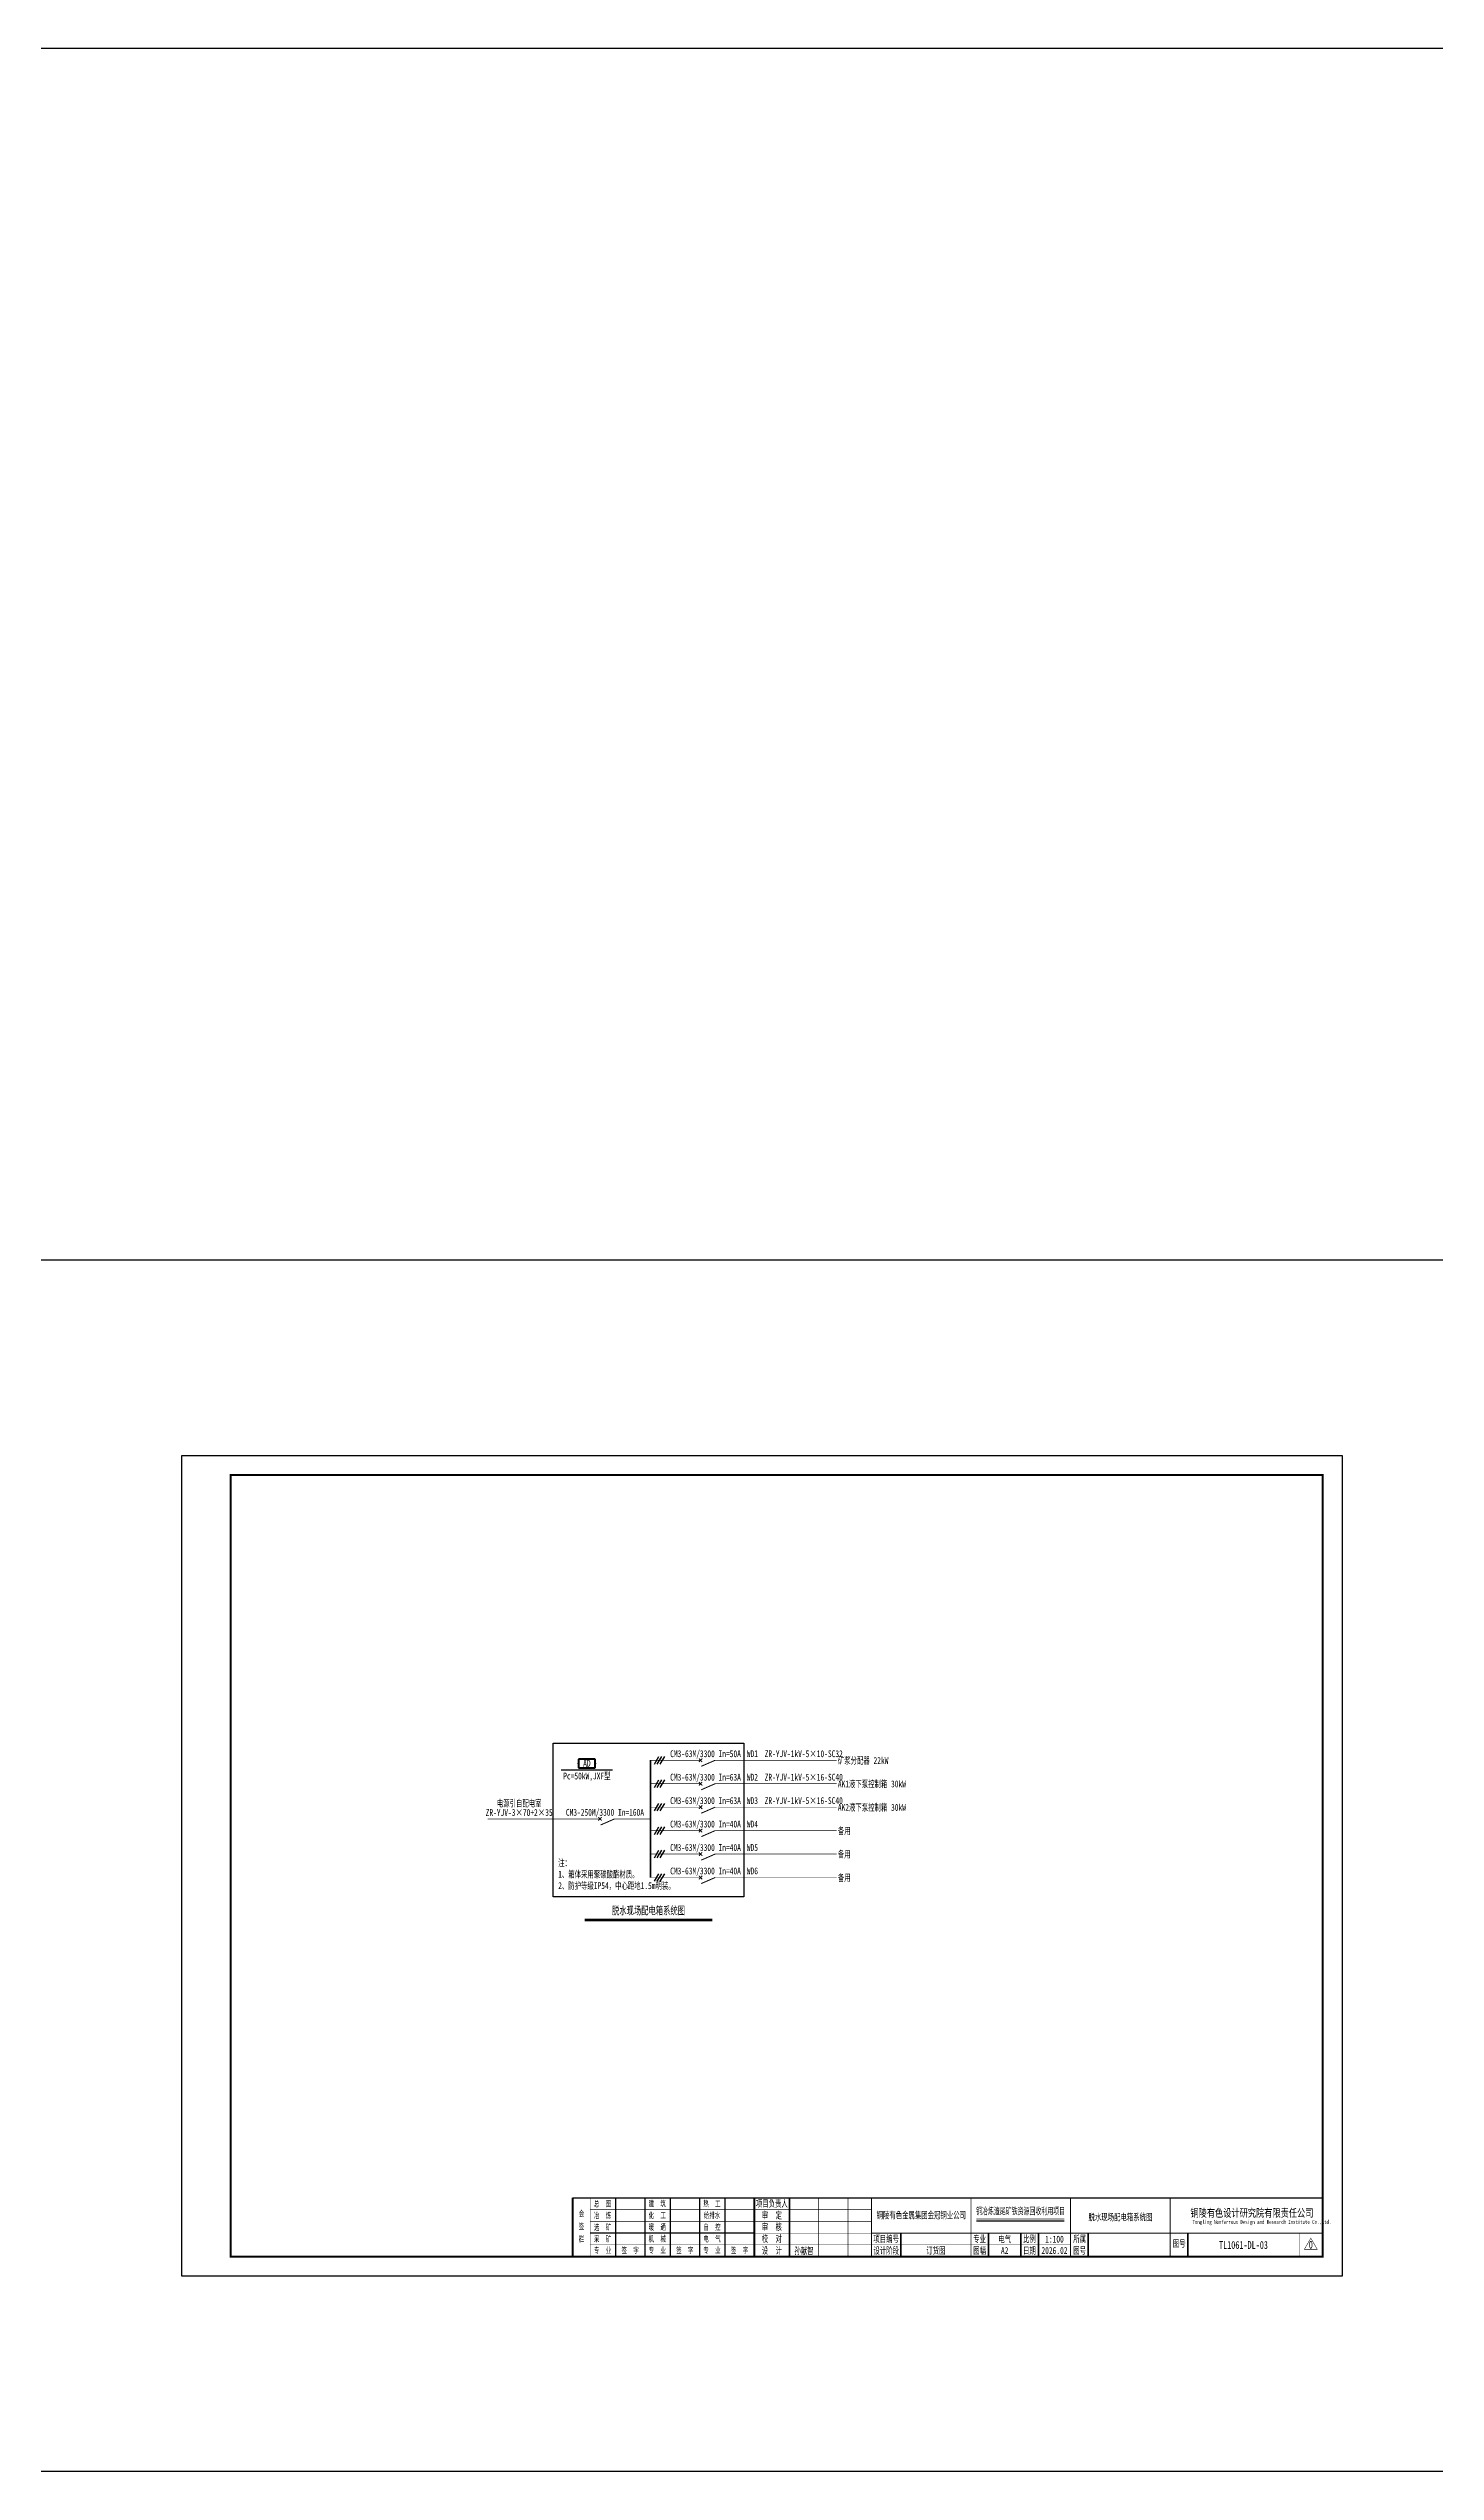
# Model space of a CAD drawing. Header units: millimetres. Extents: x 401220 to 2750366, y -101310 to 943175.
# Drawn here: x 575992 to 647008, y 309391 to 433391 of the extents above; entities that cross this region are included whole.
import ezdxf
from ezdxf.enums import TextEntityAlignment as Align

# ---------------------------------------------------------------- set-up
doc = ezdxf.new("R2010")
doc.units = ezdxf.units.MM
for name, color, linetype, lineweight in [('CAXA0层', 7, 'Continuous', 25), ('SW', 8, 'Continuous', 20), ('TEXT', 4, 'Continuous', 0)]:
    doc.layers.add(name, color=color, linetype=linetype, lineweight=lineweight)
for name, color, linetype in [('图框', 7, 'Continuous'), ('照明平面导线层', 3, 'Continuous'), ('照明平面设备层', 1, 'Continuous'), ('高低压系统', 4, 'Continuous')]:
    doc.layers.add(name, color=color, linetype=linetype)
doc.styles.add('HZ', font='simsun.ttf', dxfattribs={"width": 0.75})
doc.styles.add('标准', font='NSimSun.ttf', dxfattribs={"width": 0.667})

# ---------------------------------------------------------------- blocks, each defined once
blk = doc.blocks.new('3')
at = {"layer": 'TEXT', "color": 7, "lineweight": 25, "style": 'HZ', "width": 0.75}
for s, height, p in [('铜陵有色设计研究院有限责任公司', 400, (221501, 249018)), ('Tongling Nonferrous Design and Research Institute Co.,Ltd.', 200, (221613, 248659))]:
    blk.add_text(s, height=height, dxfattribs=at).set_placement(p)
blk = doc.blocks.new('铜陵有色图签02')
at = {"layer": '图框', "linetype": 'Continuous', "lineweight": 50}
for p, q in [((-38401, 3003), (-38401, 1)), ((-29100, 3001), (-29100, 0))]:
    blk.add_line(p, q, dxfattribs=at)
at = {"layer": '图框', "color": 7, "linetype": 'Continuous', "lineweight": 25}
for p, q in [((-36201, 3010), (-36201, 9)), ((-34701, 3010), (-34701, 9)), ((-33401, 3017), (-33401, 16)), ((-31901, 3017), (-31901, 16)), ((-30601, 3017), (-30601, 16)), ((-29100, 1201), (-37501, 1201))]:
    blk.add_line(p, q, dxfattribs=at)
at = {"layer": '图框', "color": 7, "linetype": 'Continuous', "lineweight": 35}
for p, q in [((-27300, 3001), (-27300, 1)), ((-21600, 1197), (-21600, -3)), ((-17100, 1200), (-17100, 0)), ((-15450, 0), (-15450, 1200)), ((-14550, 1200), (-14550, 0)), ((-12000, 1201), (-12000, 1)), ((-6900, 1202), (-6900, 2))]:
    blk.add_line(p, q, dxfattribs=at)
at = {"layer": '图框', "lineweight": 25}
blk.add_line((-17723, 1830), (-13223, 1830), dxfattribs=at)
at = {"layer": '图框', "lineweight": 70, "const_width": 70}
blk.add_lwpolyline([(-17980, 3001), (0, 3001), (-38401, 3001)], dxfattribs=at)
at = {"layer": '图框', "color": 7, "linetype": 'Continuous', "lineweight": 25, "const_width": 25}
for points in [[(-37501, 3000), (-37501, 0)], [(-25800, 3001), (-25800, 1)], [(-24300, 3001), (-24300, 1)], [(-23100, 2401), (-37501, 2401)], [(-23100, 1801), (-37501, 1801)], [(-12900, 600), (-18000, 600), (-37501, 600)], [(-23100, 1201), (-29100, 1201)], [(-602, 943), (-932, 371), (-272, 371), (-602, 943)]]:
    blk.add_lwpolyline(points, dxfattribs=at)
at = {"layer": '图框', "linetype": 'Continuous', "lineweight": 50, "const_width": 50}
for points in [[(-23100, 3001), (-23100, 1)], [(-18000, 3000), (-18000, 0)]]:
    blk.add_lwpolyline(points, dxfattribs=at)
at = {"layer": '图框', "lineweight": 50, "const_width": 50}
for points in [[(-12900, 3001), (-12900, 1)], [(-7800, 3001), (-7800, 1)], [(0, 3000), (0, 0)], [(-23100, 1200), (0, 1200)]]:
    blk.add_lwpolyline(points, dxfattribs=at)
at = {"layer": '图框', "lineweight": 25, "const_width": 35}
blk.add_lwpolyline([(-17723, 1930), (-13223, 1930)], dxfattribs=at)
at = {"layer": '图框', "linetype": 'Continuous', "lineweight": 70, "const_width": 70}
blk.add_lwpolyline([(-38401, 1), (0, 0)], dxfattribs=at)
at = {"layer": '图框', "color": 7, "linetype": 'Continuous', "lineweight": 35, "const_width": 25}
blk.add_lwpolyline([(-1200, 1201), (-1200, 0)], dxfattribs=at)
at = {"layer": '图框', "lineweight": 25}
blk.add_blockref('3', (-228268, -246986), dxfattribs=at)
at = {"layer": 'TEXT', "color": 7, "lineweight": 25, "style": '标准', "width": 0.667}
for s, height, p in [('总  图', 300, (-36862, 2555)), ('建  筑', 300, (-34062, 2562)), ('热  工', 300, (-31262, 2562)), ('项目负责人', 350, (-28197, 2541)), ('签', 300, (-37942, 1404)), ('会', 300, (-37942, 2054)), ('冶  炼', 300, (-36862, 1955)), ('选  矿', 300, (-36862, 1355)), ('化  工', 300, (-34062, 1962)), ('暖  通', 300, (-34062, 1362)), ('给排水', 300, (-31262, 1962)), ('自  控', 300, (-31262, 1362)), ('审  定', 350, (-28197, 1941)), ('审  核', 350, (-28197, 1341)), ('栏', 300, (-37942, 754)), ('采  矿', 300, (-36862, 754)), ('专  业', 300, (-36862, 170)), ('签  字', 300, (-35449, 170)), ('机  械', 300, (-34062, 761)), ('专  业', 300, (-34062, 177)), ('签  字', 300, (-32649, 177)), ('专  业', 300, (-31262, 177)), ('电  气', 300, (-31262, 761)), ('签  字', 300, (-29849, 177)), ('校  对', 350, (-28197, 741)), ('设  计', 350, (-28197, 139)), ('项目编号', 350, (-22343, 730)), ('设计阶段', 350, (-22343, 130)), ('专业', 350, (-17559, 730)), ('图幅', 350, (-17559, 130)), ('比例', 350, (-15009, 730)), ('日期', 350, (-15009, 130)), ('所属', 350, (-12438, 730)), ('图号', 350, (-12438, 130)), ('图号', 350, (-7339, 495))]:
    blk.add_text(s, height=height, dxfattribs=at).set_placement(p, align=Align.CENTER)
blk = doc.blocks.new('DYDQ0201')
at = {"color": 0}
for points, const_width in [([(0, 0), (0, -3.8)], 0.3), ([(0, -11.2), (-3.1, -4.1)], 0.5), ([(0.9, -4.6), (-0.9, -2.9)], 0.5), ([(-0.9, -4.6), (0.9, -2.9)], 0.5), ([(0, -11.2), (0, -15)], 0.3)]:
    blk.add_lwpolyline(points, dxfattribs=dict(at, const_width=const_width))
blk = doc.blocks.new('PLA1')
at = {"color": 0, "linetype": 'ByBlock', "lineweight": -2}
for p, q in [((-500, 500), (-500, 0)), ((500, 500), (-500, 500)), ((-500, 0), (500, 0)), ((500, 0), (500, 500))]:
    blk.add_line(p, q, dxfattribs=at)
for p in [(-500, 250), (0, 500), (0, 0), (500, 250)]:
    blk.add_point(p, dxfattribs=at)

msp = doc.modelspace()

# ---------------------------------------------------------------- linework, layer by layer
at = {"color": 3}
for p, q in [((930455.5, 433391.2), (401219.7, 433391.2)), ((930455.5, 371391.2), (401219.7, 371391.2)), ((930455.5, 309391.2), (401219.7, 309391.2))]:
    msp.add_line(p, q, dxfattribs=at)
at = {"color": 0, "lineweight": -3, "ltscale": 100}
for p, q in [((601834.5, 346662.2), (611594.8, 346662.2)), ((601834.5, 338809.4), (601834.5, 346662.2)), ((611594.8, 346662.2), (611594.8, 338809.4)), ((611594.8, 338809.4), (601834.5, 338809.4))]:
    msp.add_line(p, q, dxfattribs=at)
at = {"layer": 'CAXA0层', "color": 0, "linetype": 'Continuous', "lineweight": 30}
msp.add_line((602248.4, 345297.7), (604868.3, 345297.7), dxfattribs=at)
at = {"layer": 'CAXA0层', "color": 2, "linetype": 'Continuous', "lineweight": 40}
msp.add_line((603461.5, 337644.4), (609967.8, 337644.4), dxfattribs=at)
at = {"layer": 'CAXA0层', "color": 2, "linetype": 'Continuous', "lineweight": 0}
msp.add_line((603461.5, 337578.9), (609967.8, 337578.9), dxfattribs=at)
at = {"layer": '图框', "linetype": 'Continuous', "lineweight": 100, "const_width": 100}
msp.add_lwpolyline([(585324.2, 320391.2), (641224.2, 320391.2), (641224.2, 360391.2), (585324.2, 360391.2)], close=True, dxfattribs=at)
at = {"layer": '照明平面导线层', "color": 2, "linetype": 'ByBlock', "lineweight": 25, "ltscale": 100}
for p, q in [((607013.6, 345595.4), (607245.4, 345984.9)), ((607164.6, 345595.4), (607396.4, 345984.9)), ((607315.6, 345595.4), (607547.4, 345984.9)), ((607013.6, 344395.4), (607245.4, 344784.9)), ((607164.6, 344395.4), (607396.4, 344784.9)), ((607315.6, 344395.4), (607547.4, 344784.9)), ((607013.6, 343195.4), (607245.4, 343584.9)), ((607164.6, 343195.4), (607396.4, 343584.9)), ((607315.6, 343195.4), (607547.4, 343584.9)), ((607013.6, 341995.4), (607245.4, 342384.9)), ((607164.6, 341995.4), (607396.4, 342384.9)), ((607315.6, 341995.4), (607547.4, 342384.9)), ((607013.6, 340795.4), (607245.4, 341184.9)), ((607164.6, 340795.4), (607396.4, 341184.9)), ((607315.6, 340795.4), (607547.4, 341184.9)), ((607013.6, 339595.4), (607245.4, 339984.9)), ((607164.6, 339595.4), (607396.4, 339984.9)), ((607315.6, 339595.4), (607547.4, 339984.9))]:
    msp.add_line(p, q, dxfattribs=at)
at = {"layer": '照明平面设备层', "color": 0, "lineweight": -3, "ltscale": 100}
msp.add_lwpolyline([(582824.2, 361391.2), (642224.2, 361391.2), (642224.2, 319391.2), (582824.2, 319391.2)], close=True, dxfattribs=at)
at = {"layer": '照明平面设备层', "color": 130, "lineweight": -3, "const_width": 30}
for points in [[(606809.8, 345790.2), (609004.2, 345790.2)], [(610504.2, 345790.2), (616350.8, 345790.2)], [(606809.8, 344590.2), (609004.2, 344590.2)], [(610504.2, 344590.2), (616350.8, 344590.2)], [(598476.5, 342790.2), (604155.7, 342790.2)], [(605355.7, 342790.2), (606809.8, 342790.2)], [(606809.8, 343390.2), (609004.2, 343390.2)], [(610504.2, 343390.2), (616350.8, 343390.2)], [(606809.8, 342190.2), (609004.2, 342190.2)], [(606809.8, 340990.2), (609004.2, 340990.2)], [(610504.2, 342190.2), (616350.8, 342190.2)], [(610504.2, 340990.2), (616350.8, 340990.2)], [(606809.8, 339790.2), (609004.2, 339790.2)], [(610504.2, 339790.2), (616350.8, 339790.2)]]:
    msp.add_lwpolyline(points, dxfattribs=at)
at = {"layer": '高低压系统', "color": 3, "lineweight": 35}
msp.add_line((606809.8, 339790.2), (606809.8, 345790.2), dxfattribs=at)

# ---------------------------------------------------------------- block references
at = {"layer": '图框', "lineweight": 25}
msp.add_blockref('铜陵有色图签02', (641224.2, 320391.2), dxfattribs=at)
at = {"layer": '照明平面设备层', "color": 1, "lineweight": 40, "xscale": 0.8640000000596046, "yscale": 0.8640000000596046, "zscale": 0.8640000000596046}
msp.add_blockref('PLA1', (603558.3, 345406.6), dxfattribs=at)
at = {"layer": '高低压系统', "lineweight": -3, "xscale": 100, "yscale": 100, "zscale": 100, "rotation": 90}
for p in [(609004.2, 345790.2), (609004.2, 344590.2), (609004.2, 343390.2), (603855.7, 342790.2), (609004.2, 342190.2), (609004.2, 340990.2), (609004.2, 339790.2)]:
    msp.add_blockref('DYDQ0201', p, dxfattribs=at)

# ---------------------------------------------------------------- texts
at = {"layer": 'SW', "color": 7, "linetype": 'Continuous', "lineweight": 25, "style": '标准', "width": 0.667}
for s, p in [('CM3-63M/3300 In=50A', (609631.7, 345950.2)), ('Pc=50kW,JXF型', (603558.3, 344810.8)), ('AD', (603558.3, 345461.8)), ('CM3-63M/3300 In=63A', (609631.7, 344750.2)), ('电源引自配电室', (600092.1, 343415.7)), ('CM3-63M/3300 In=63A', (609631.7, 343550.2)), ('ZR-YJV-3×70+2×35', (600092.1, 342942.7)), ('CM3-250M/3300 In=160A', (604483.2, 342950.2)), ('CM3-63M/3300 In=40A', (609631.7, 342350.2)), ('CM3-63M/3300 In=40A', (609631.7, 341150.2)), ('CM3-63M/3300 In=40A', (609631.7, 339950.2)), ('孙献智', (614676, 320511.7))]:
    msp.add_text(s, height=350, dxfattribs=at).set_placement(p, align=Align.CENTER)
for s, p in [('WD1', (611747.7, 345950.2)), ('ZR-YJV-1kV-5×10-SC32', (612660.4, 345950.2)), ('WD2', (611747.7, 344750.2)), ('ZR-YJV-1kV-5×16-SC40', (612660.4, 344750.2)), ('WD3', (611747.7, 343550.2)), ('ZR-YJV-1kV-5×16-SC40', (612660.4, 343550.2)), ('WD4', (611747.7, 342350.2)), ('WD5', (611747.7, 341150.2)), ('WD6', (611747.7, 339950.2))]:
    msp.add_text(s, height=350, dxfattribs=at).set_placement(p)
at = {"layer": 'SW', "color": 0, "linetype": 'Continuous', "lineweight": 25, "style": '标准', "width": 0.667}
for s, p in [('矿浆分配器 22kW', (616408.3, 345604.1)), ('AK1液下泵控制箱 30kW', (616408.3, 344404.1)), ('AK2液下泵控制箱 30kW', (616408.3, 343204.1)), ('备用', (616408.3, 342004.1)), ('备用', (616408.3, 340804.1)), ('备用', (616408.3, 339604.1))]:
    msp.add_text(s, height=350, dxfattribs=at).set_placement(p)
at = {"layer": 'SW', "color": 2, "linetype": 'Continuous', "lineweight": 25, "style": '标准', "width": 0.667}
msp.add_text('脱水现场配电箱系统图', height=400, dxfattribs=at).set_placement((606714.6, 337899.4), align=Align.CENTER)
at = {"layer": 'SW', "color": 4, "linetype": 'Continuous', "lineweight": 25, "style": '标准'}
for s, height, width, p in [('铜陵有色金属集团金冠铜业公司', 350, 0.667, (620678.1, 322337.5)), ('铜冶炼渣尾矿铁资源回收利用项目', 350, 0.62, (625761.8, 322549)), ('脱水现场配电箱系统图', 350, 0.667, (630875.2, 322236.7)), ('电气', 350, 0.667, (624948.4, 321109.5)), ('1:100', 350, 0.667, (627498.4, 321109.5)), ('TL1061-DL-03', 400, 0.667, (637173.6, 320786.3)), ('0', 400, 0.667, (640622, 320797.8)), ('A2', 350, 0.667, (624948.4, 320529.8)), ('2026.02', 350, 0.667, (627498.4, 320529.8))]:
    msp.add_text(s, height=height, dxfattribs=dict(at, width=width)).set_placement(p, align=Align.CENTER)
at = {"layer": 'SW', "color": 1, "linetype": 'Continuous', "lineweight": 25, "style": '标准', "width": 0.667}
msp.add_text('订货图', height=350, dxfattribs=at).set_placement((621423.7, 320529.8), align=Align.CENTER)
at = {"layer": 'SW', "color": 0, "linetype": 'Continuous', "lineweight": 25, "insert": (602089.9, 340715), "char_height": 350, "width": 7718.52, "attachment_point": 1, "style": '标准'}
msp.add_mtext('注：\\P1、箱体采用聚碳酸酯材质。\\P2、防护等级IP54，中心距地1.5m明装。', dxfattribs=at)

doc.saveas('drawing.dxf')
